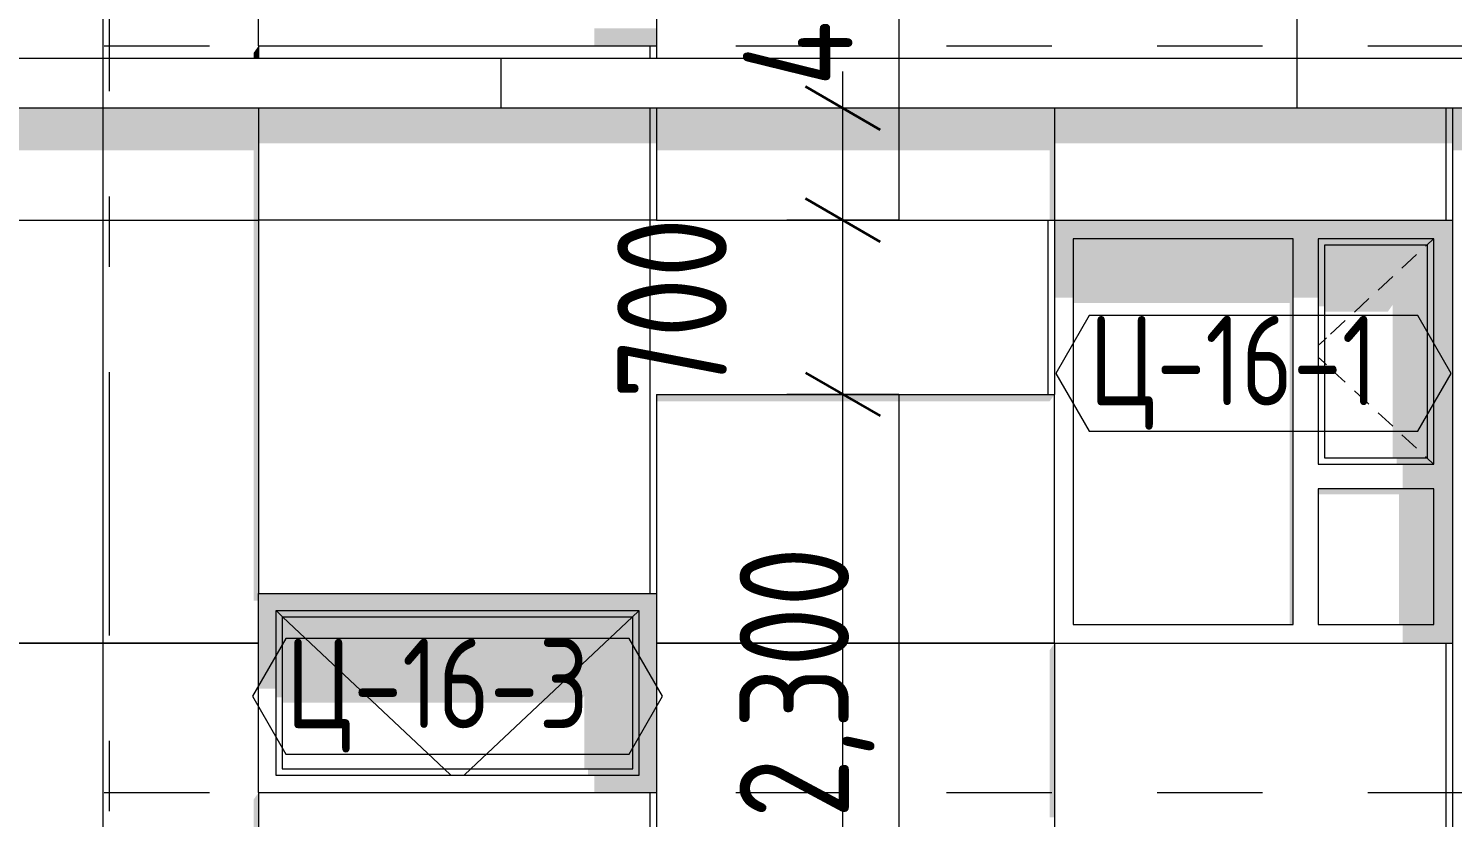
# Model space of a CAD drawing. Header units: millimetres. Extents: x 18162 to 7085488, y 72188 to 247925.
# Drawn here: x 4822615 to 4828340, y 124737 to 127907 of the extents above; entities that cross this region are included whole.
import ezdxf
from ezdxf.enums import TextEntityAlignment as Align

# ---------------------------------------------------------------- set-up
doc = ezdxf.new("R2010")
doc.units = ezdxf.units.MM
doc.header["$MEASUREMENT"] = 0
doc.linetypes.add('Dashed', pattern=[423.333333, 211.666667, -211.666667])
doc.linetypes.add('Double Dashed', pattern=[1093.611073, 529.166651, -211.666656, 141.111112, -211.666656])
for name, color, linetype in [('Archicad Windows', 7, 'Continuous'), ('Structural - Bearing', 7, 'Continuous'), ('Structural - Grid', 7, 'Continuous')]:
    doc.layers.add(name, color=color, linetype=linetype)
doc.styles.add('GENERATED_STYLE_3', font='', dxfattribs={"width": 0.8})
doc.styles.get('GENERATED_STYLE_3').set_extended_font_data('ISOCPEUR MON')
doc.dimstyles.new('GENERATED_STYLE__16', dxfattribs={"dimtxt": 440.00001, "dimasz": 228, "dimexe": 0.18, "dimexo": 0.0625, "dimgap": 0, "dimtad": 1, "dimdec": 0, "dimzin": 0, "dimdsep": 46, "dimtxsty": 'GENERATED_STYLE_3', "dimblk": 'ARROWHEAD_2', "dimblk1": 'ARROWHEAD_2', "dimblk2": 'ARROWHEAD_2', "dimcen": 0.09, "dimse1": 1, "dimse2": 1, "dimclrd": 13, "dimclre": 13, "dimclrt": 13, "dimadec": 0, "dimazin": 0, "dimtfac": 1, "dimtdec": 4, "dimtmove": 0, "dimatfit": 3, "dimfxl": 1, "dimtolj": 1, "dimtzin": 0, "dimarcsym": 0})

# ---------------------------------------------------------------- blocks, each defined once
blk = doc.blocks.new('*X1911', base_point=(4860813, 82836.7))
at = {"layer": 'Structural - Bearing', "color": 8, "linetype": 'Continuous', "lineweight": 13}
blk.add_line((4822913, 124736.7), (4822913, 122436.7), dxfattribs=at)
blk = doc.blocks.new('*X1912', base_point=(4860813, 82836.7))
at = {"layer": 'Structural - Bearing', "color": 8, "linetype": 'Continuous', "lineweight": 13}
blk.add_line((4826113, 124736.7), (4826113, 124136.7), dxfattribs=at)
blk = doc.blocks.new('*X1925', base_point=(4860813, 82836.7))
at = {"layer": 'Structural - Bearing', "color": 8, "linetype": 'Continuous', "lineweight": 13}
for p, q in [((4822913, 127586.7), (4822913, 125436.7)), ((4822501.9, 127136.7), (4822913, 127136.7)), ((4822913, 127136.7), (4823539.5, 127136.7)), ((4822913, 125436.7), (4822501.9, 125436.7)), ((4822501.9, 125436.7), (4822913, 125436.7)), ((4822913, 125436.7), (4823539.5, 125436.7)), ((4822913, 125436.7), (4822913, 124836.7)), ((4823539.5, 125436.7), (4822913, 125436.7)), ((4822913, 124836.7), (4822913, 124736.7))]:
    blk.add_line(p, q, dxfattribs=at)
blk = doc.blocks.new('*X1926', base_point=(4860813, 82836.7))
at = {"layer": 'Structural - Bearing', "color": 8, "linetype": 'Continuous', "lineweight": 13}
for p, q in [((4826113, 126436.7), (4826113, 125436.7)), ((4825139.5, 125436.7), (4825613, 125436.7)), ((4825613, 125436.7), (4825139.5, 125436.7)), ((4826113, 125436.7), (4825613, 125436.7)), ((4825613, 125436.7), (4826113, 125436.7)), ((4826113, 125436.7), (4826739.5, 125436.7)), ((4826113, 125436.7), (4826113, 124836.7)), ((4826739.5, 125436.7), (4826113, 125436.7)), ((4826113, 124836.7), (4826113, 124736.7))]:
    blk.add_line(p, q, dxfattribs=at)
blk = doc.blocks.new('*X1927', base_point=(4860813, 82836.7))
at = {"layer": 'Structural - Bearing', "color": 8, "linetype": 'Continuous', "lineweight": 13}
for p, q in [((4826113, 127586.7), (4826113, 127136.7)), ((4825139.5, 127136.7), (4825613, 127136.7)), ((4825613, 127136.7), (4826113, 127136.7)), ((4826113, 127136.7), (4826739.5, 127136.7))]:
    blk.add_line(p, q, dxfattribs=at)
blk = doc.blocks.new('*X1938', base_point=(4860813, 82836.7))
at = {"layer": 'Structural - Bearing', "color": 8, "linetype": 'Continuous', "lineweight": 13}
for p, q in [((4826113, 127786.7), (4826113, 127586.7)), ((4827713, 127786.7), (4827713, 127586.7)), ((4829313, 127786.7), (4829313, 127586.7))]:
    blk.add_line(p, q, dxfattribs=at)
blk = doc.blocks.new('*X1956', base_point=(4860813, 82836.7))
at = {"layer": 'Structural - Bearing', "color": 8, "linetype": 'Continuous', "lineweight": 13}
for p, q in [((4822913, 127786.7), (4822913, 127586.7)), ((4824513, 127786.7), (4824513, 127586.7))]:
    blk.add_line(p, q, dxfattribs=at)
blk = doc.blocks.new('*X1957', base_point=(4860813, 82836.7))
at = {"layer": 'Structural - Bearing', "color": 7, "linetype": 'Continuous', "lineweight": 9}
for p, q in [((4822913, 128436.7), (4822913, 127836.7)), ((4826113, 128436.7), (4826113, 127836.7)), ((4827713, 128436.7), (4827713, 127836.7)), ((4822913, 127836.7), (4822913, 127786.7)), ((4826113, 127836.7), (4826113, 127786.7)), ((4827713, 127836.7), (4827713, 127786.7))]:
    blk.add_line(p, q, dxfattribs=at)
blk = doc.blocks.new('*X2004', base_point=(4860813, 82836.7))
at = {"layer": 'Structural - Bearing', "color": 7, "linetype": 'Continuous', "lineweight": 9}
for p, q in [((4825113, 124836.7), (4825113, 122636.7)), ((4824013, 124136.7), (4823539.5, 124136.7)), ((4825113, 124136.7), (4824013, 124136.7)), ((4825139.5, 124136.7), (4825113, 124136.7))]:
    blk.add_line(p, q, dxfattribs=at)
blk = doc.blocks.new('*X2005', base_point=(4860813, 82836.7))
at = {"layer": 'Structural - Bearing', "color": 7, "linetype": 'Continuous', "lineweight": 9}
for p, q in [((4825113, 127586.7), (4825113, 125636.7)), ((4824013, 127136.7), (4823539.5, 127136.7)), ((4825113, 127136.7), (4824013, 127136.7)), ((4825139.5, 127136.7), (4825113, 127136.7))]:
    blk.add_line(p, q, dxfattribs=at)
blk = doc.blocks.new('*X2006', base_point=(4860813, 82836.7))
at = {"layer": 'Structural - Bearing', "color": 7, "linetype": 'Continuous', "lineweight": 9}
blk.add_line((4825113, 127836.7), (4825113, 127786.7), dxfattribs=at)
blk = doc.blocks.new('*X2019', base_point=(4860813, 82836.7))
at = {"layer": 'Structural - Bearing', "color": 7, "linetype": 'Continuous', "lineweight": 9}
blk.add_line((4826713, 127136.7), (4826713, 126436.7), dxfattribs=at)
blk = doc.blocks.new('*X2033', base_point=(4860813, 82836.7))
at = {"layer": 'Structural - Bearing', "color": 7, "linetype": 'Continuous', "lineweight": 9}
for p, q in [((4828313, 125436.7), (4828313, 124836.7)), ((4828313, 124836.7), (4828313, 124136.7))]:
    blk.add_line(p, q, dxfattribs=at)
blk = doc.blocks.new('*X2034', base_point=(4860813, 82836.7))
at = {"layer": 'Structural - Bearing', "color": 7, "linetype": 'Continuous', "lineweight": 9}
blk.add_line((4828313, 127586.7), (4828313, 127136.7), dxfattribs=at)
blk = doc.blocks.new('*D2149', base_point=(4860813, 82836.7))
at = {"color": 12, "linetype": 'Continuous', "lineweight": 35}
for p, q in [((4825738.1, 126523.3), (4826038.1, 126350.1)), ((4825738.1, 124223.3), (4826038.1, 124050.1))]:
    blk.add_line(p, q, dxfattribs=at)
at = {"color": 13, "linetype": 'Continuous', "lineweight": 13}
for p, q in [((4826113.1, 126436.7), (4825663.1, 126436.7)), ((4825888.1, 124136.7), (4825888.1, 126436.7)), ((4826113.1, 124136.7), (4825663.1, 124136.7))]:
    blk.add_line(p, q, dxfattribs=at)
at = {"color": 13, "lineweight": 13, "char_height": 440, "attachment_point": 7, "rotation": 90, "style": 'GENERATED_STYLE_3'}
for s, insert in [('\\A1;{\\pql;\\fISOCPEUR MON|b0|i0|c0|p0;\\W0.800000;700}', (4825421.8, 126417.8)), ('\\A1;{\\pql;\\fISOCPEUR MON|b0|i0|c0|p0;\\W0.800000;2,300}', (4826015.7, 124733.4))]:
    blk.add_mtext(s, dxfattribs=dict(at, insert=insert))
blk = doc.blocks.new('ARROWHEAD_2')
at = {"color": 0, "linetype": 'Continuous', "lineweight": 0}
for p, q in [((-0.378, -0.655), (0.378, 0.655)), ((0, 0), (-1, 0))]:
    blk.add_line(p, q, dxfattribs=at)
blk = doc.blocks.new('*D2150', base_point=(4860813, 82836.7))
at = {"color": 12, "linetype": 'Continuous', "lineweight": 35}
for p, q in [((4825738.1, 127223.3), (4826038.1, 127050.1)), ((4825738.1, 126523.3), (4826038.1, 126350.1))]:
    blk.add_line(p, q, dxfattribs=at)
at = {"color": 13, "linetype": 'Continuous', "lineweight": 13}
for p, q in [((4826113.1, 127136.7), (4825663.1, 127136.7)), ((4825888.1, 126436.7), (4825888.1, 127136.7)), ((4826113.1, 126436.7), (4825663.1, 126436.7))]:
    blk.add_line(p, q, dxfattribs=at)
blk = doc.blocks.new('*D2151', base_point=(4860813, 82836.7))
at = {"color": 13, "linetype": 'Continuous', "lineweight": 13}
for p, q in [((4825888.1, 127586.7), (4825888.1, 127733.4)), ((4826113.1, 127586.7), (4825663.1, 127586.7)), ((4825888.1, 127136.7), (4825888.1, 127586.7)), ((4826113.1, 127136.7), (4825663.1, 127136.7))]:
    blk.add_line(p, q, dxfattribs=at)
at = {"color": 12, "linetype": 'Continuous', "lineweight": 35}
for p, q in [((4826038.1, 127500.1), (4825738.1, 127673.3)), ((4825738.1, 127223.3), (4826038.1, 127050.1))]:
    blk.add_line(p, q, dxfattribs=at)
at = {"color": 13, "lineweight": 13, "insert": (4825927.8, 127673.4), "char_height": 440, "attachment_point": 7, "rotation": 90, "style": 'GENERATED_STYLE_3'}
blk.add_mtext('\\A1;{\\pql;\\fISOCPEUR MON|b0|i0|c0|p0;\\W0.800000;450}', dxfattribs=at)
blk = doc.blocks.new('Label_63_3', base_point=(4827539.5, 126286.7))
at = {"color": 13, "linetype": 'Continuous', "lineweight": 13, "flags": 128}
blk.add_lwpolyline([(4826744.4, 126520.9), (4826878.5, 126288.7), (4828200.6, 126288.7), (4828334.7, 126520.9), (4828200.6, 126753.2), (4826878.5, 126753.2)], close=True, dxfattribs=at)
at = {"color": 13, "lineweight": 13, "insert": (4826878.5, 126752.5), "char_height": 360, "attachment_point": 1, "style": 'GENERATED_STYLE_3'}
blk.add_mtext('\\A1;{\\pql;\\pt0,253000;\\fISOCPEUR MON|b0|i0|c0|p0;\\W0.800000;Ц-16-1\\fISOCPEUR MON|b0|i0|c0|p0;\\W0.800000;\\A1{\\H.66x;\\S^  ;}\\fISOCPEUR MON|b0|i0|c0|p0;\\W0.800000;\\fISOCPEUR MON|b0|i0|c0|p0;\\W0.800000;\\A1{\\H.66x;\\S^  ;}\\fISOCPEUR MON|b0|i0|c0|p0;\\W0.800000; \\fISOCPEUR MON|b0|i0|c0|p0;\\W0.800000;\\fISOCPEUR MON|b0|i0|c0|p0;\\W0.800000;\\fISOCPEUR MON|b0|i0|c0|p0;\\W0.800000;\\fISOCPEUR MON|b0|i0|c0|p0;\\W0.800000;\\fISOCPEUR MON|b0|i0|c0|p0;\\W0.800000;\\fISOCPEUR MON|b0|i0|c0|p0;\\W0.800000;\\fISOCPEUR MON|b0|i0|c0|p0;\\W0.800000;\\fISOCPEUR MON|b0|i0|c0|p0;\\W0.800000;\\fISOCPEUR MON|b0|i0|c0|p0;\\W0.800000;\\fISOCPEUR MON|b0|i0|c0|p0;\\W0.800000;\\fISOCPEUR MON|b0|i0|c0|p0;\\W0.800000;\\fISOCPEUR MON|b0|i0|c0|p0;\\W0.800000;\\fISOCPEUR MON|b0|i0|c0|p0;\\W0.800000;\\fISOCPEUR MON|b0|i0|c0|p0;\\W0.800000;\\fISOCPEUR MON|b0|i0|c0|p0;\\W0.800000;\\fISOCPEUR MON|b0|i0|c0|p0;\\W0.800000;\\fISOCPEUR MON|b0|i0|c0|p0;\\W0.800000;\\fISOCPEUR MON|b0|i0|c0|p0;\\W0.800000;\\fISOCPEUR MON|b0|i0|c0|p0;\\W0.800000;\\fISOCPEUR MON|b0|i0|c0|p0;\\W0.800000;\\fISOCPEUR MON|b0|i0|c0|p0;\\W0.800000;\\fISOCPEUR MON|b0|i0|c0|p0;\\W0.800000;\\fISOCPEUR MON|b0|i0|c0|p0;\\W0.800000;\\fISOCPEUR MON|b0|i0|c0|p0;\\W0.800000;\\fISOCPEUR MON|b0|i0|c0|p0;\\W0.800000;\\fISOCPEUR MON|b0|i0|c0|p0;\\W0.800000;\\fISOCPEUR MON|b0|i0|c0|p0;\\W0.800000;\\fISOCPEUR MON|b0|i0|c0|p0;\\W0.800000;\\fISOCPEUR MON|b0|i0|c0|p0;\\W0.800000;\\fISOCPEUR MON|b0|i0|c0|p0;\\W0.800000;\\fISOCPEUR MON|b0|i0|c0|p0;\\W0.800000;\\fISOCPEUR MON|b0|i0|c0|p0;\\W0.800000;\\fISOCPEUR MON|b0|i0|c0|p0;\\W0.800000;\\fISOCPEUR MON|b0|i0|c0|p0;\\W0.800000;\\fISOCPEUR MON|b0|i0|c0|p0;\\W0.800000;\\fISOCPEUR MON|b0|i0|c0|p0;\\W0.800000;\\fISOCPEUR MON|b0|i0|c0|p0;\\W0.800000;\\fISOCPEUR MON|b0|i0|c0|p0;\\W0.800000;\\fISOCPEUR MON|b0|i0|c0|p0;\\W0.800000;\\fISOCPEUR MON|b0|i0|c0|p0;\\W0.800000;\\fISOCPEUR MON|b0|i0|c0|p0;\\W0.800000;\\fISOCPEUR MON|b0|i0|c0|p0;\\W0.800000;\\fISOCPEUR MON|b0|i0|c0|p0;\\W0.800000;}', dxfattribs=at)
blk = doc.blocks.new('Label_65_3', base_point=(4824339.5, 124989.7))
at = {"color": 13, "linetype": 'Continuous', "lineweight": 13, "flags": 128}
blk.add_lwpolyline([(4823515.6, 125224), (4823649.7, 124991.7), (4825029.3, 124991.7), (4825163.4, 125224), (4825029.3, 125456.2), (4823649.7, 125456.2)], close=True, dxfattribs=at)
at = {"color": 13, "lineweight": 13, "insert": (4823649.7, 125455.5), "char_height": 360, "attachment_point": 1, "style": 'GENERATED_STYLE_3'}
blk.add_mtext('\\A1;{\\pql;\\pt0,253000;\\fISOCPEUR MON|b0|i0|c0|p0;\\W0.800000;Ц-16-3\\fISOCPEUR MON|b0|i0|c0|p0;\\W0.800000;\\A1{\\H.66x;\\S^  ;}\\fISOCPEUR MON|b0|i0|c0|p0;\\W0.800000;\\fISOCPEUR MON|b0|i0|c0|p0;\\W0.800000;\\A1{\\H.66x;\\S^  ;}\\fISOCPEUR MON|b0|i0|c0|p0;\\W0.800000; \\fISOCPEUR MON|b0|i0|c0|p0;\\W0.800000;\\fISOCPEUR MON|b0|i0|c0|p0;\\W0.800000;\\fISOCPEUR MON|b0|i0|c0|p0;\\W0.800000;\\fISOCPEUR MON|b0|i0|c0|p0;\\W0.800000;\\fISOCPEUR MON|b0|i0|c0|p0;\\W0.800000;\\fISOCPEUR MON|b0|i0|c0|p0;\\W0.800000;\\fISOCPEUR MON|b0|i0|c0|p0;\\W0.800000;\\fISOCPEUR MON|b0|i0|c0|p0;\\W0.800000;\\fISOCPEUR MON|b0|i0|c0|p0;\\W0.800000;\\fISOCPEUR MON|b0|i0|c0|p0;\\W0.800000;\\fISOCPEUR MON|b0|i0|c0|p0;\\W0.800000;\\fISOCPEUR MON|b0|i0|c0|p0;\\W0.800000;\\fISOCPEUR MON|b0|i0|c0|p0;\\W0.800000;\\fISOCPEUR MON|b0|i0|c0|p0;\\W0.800000;\\fISOCPEUR MON|b0|i0|c0|p0;\\W0.800000;\\fISOCPEUR MON|b0|i0|c0|p0;\\W0.800000;\\fISOCPEUR MON|b0|i0|c0|p0;\\W0.800000;\\fISOCPEUR MON|b0|i0|c0|p0;\\W0.800000;\\fISOCPEUR MON|b0|i0|c0|p0;\\W0.800000;\\fISOCPEUR MON|b0|i0|c0|p0;\\W0.800000;\\fISOCPEUR MON|b0|i0|c0|p0;\\W0.800000;\\fISOCPEUR MON|b0|i0|c0|p0;\\W0.800000;\\fISOCPEUR MON|b0|i0|c0|p0;\\W0.800000;\\fISOCPEUR MON|b0|i0|c0|p0;\\W0.800000;\\fISOCPEUR MON|b0|i0|c0|p0;\\W0.800000;\\fISOCPEUR MON|b0|i0|c0|p0;\\W0.800000;\\fISOCPEUR MON|b0|i0|c0|p0;\\W0.800000;\\fISOCPEUR MON|b0|i0|c0|p0;\\W0.800000;\\fISOCPEUR MON|b0|i0|c0|p0;\\W0.800000;\\fISOCPEUR MON|b0|i0|c0|p0;\\W0.800000;\\fISOCPEUR MON|b0|i0|c0|p0;\\W0.800000;\\fISOCPEUR MON|b0|i0|c0|p0;\\W0.800000;\\fISOCPEUR MON|b0|i0|c0|p0;\\W0.800000;\\fISOCPEUR MON|b0|i0|c0|p0;\\W0.800000;\\fISOCPEUR MON|b0|i0|c0|p0;\\W0.800000;\\fISOCPEUR MON|b0|i0|c0|p0;\\W0.800000;\\fISOCPEUR MON|b0|i0|c0|p0;\\W0.800000;\\fISOCPEUR MON|b0|i0|c0|p0;\\W0.800000;\\fISOCPEUR MON|b0|i0|c0|p0;\\W0.800000;\\fISOCPEUR MON|b0|i0|c0|p0;\\W0.800000;\\fISOCPEUR MON|b0|i0|c0|p0;\\W0.800000;\\fISOCPEUR MON|b0|i0|c0|p0;\\W0.800000;\\fISOCPEUR MON|b0|i0|c0|p0;\\W0.800000;}', dxfattribs=at)
blk = doc.blocks.new('Standard grid marker[370]_3', base_point=(4822939.5, 142836.7))
at = {"layer": 'Structural - Grid', "color": 13, "linetype": 'Double Dashed', "lineweight": 13, "ltscale": 2}
blk.add_line((4822939.5, 141836.7), (4822939.5, 80336.7), dxfattribs=at)
at = {"layer": 'Structural - Grid', "color": 13, "lineweight": 13, "style": 'GENERATED_STYLE_3'}
blk.add_attdef('AC_MarkerText_1', text='', height=500, rotation=360, dxfattribs=at).set_placement((4822939.5, 78986.7), align=Align.TOP_CENTER)

msp = doc.modelspace()

# ---------------------------------------------------------------- hatches: boundary and pattern name
at = {"layer": 'Archicad Windows', "linetype": 'Continuous', "lineweight": 0}
for points in [[(4825139.5, 127906.7), (4824889.5, 127906.7), (4824889.5, 127836.7), (4825139.5, 127836.7)], [(4827699.5, 127061.7), (4827799.5, 127061.7), (4828264.5, 127061.7), (4828339.5, 127061.7), (4828339.5, 127136.7), (4826739.5, 127136.7), (4826739.5, 127061.7), (4826814.5, 127061.7)], [(4826814.5, 127061.7), (4826739.5, 127061.7), (4826739.5, 126825.6), (4826814.5, 126825.6)], [(4827699.5, 127061.7), (4826814.5, 127061.7), (4826814.5, 126804.3), (4827684.5, 126804.3), (4827684.5, 125511.7), (4827699.5, 125511.7)], [(4827799.5, 127061.7), (4827699.5, 127061.7), (4827699.5, 126825.6), (4827799.5, 126825.6)], [(4828264.5, 127061.7), (4827799.5, 127061.7), (4827799.5, 127036.7), (4827824.5, 127036.7), (4828239.5, 127036.7), (4828264.5, 127036.7)], [(4828264.5, 126156.7), (4828264.5, 126056.7), (4828264.5, 125511.7), (4828339.5, 125511.7), (4828339.5, 127061.7), (4828264.5, 127061.7)], [(4827799.5, 127036.7), (4827799.5, 126790.2), (4827824.5, 126790.2), (4827824.5, 127036.7)], [(4828239.5, 127036.7), (4827824.5, 127036.7), (4827824.5, 126769), (4828079.5, 126769), (4828099.5, 126797.3), (4828099.5, 126181.7), (4828239.5, 126181.7)], [(4828239.5, 126181.7), (4828264.5, 126181.7), (4828264.5, 127036.7), (4828239.5, 127036.7)], [(4828264.5, 126181.7), (4828114.5, 126181.7), (4828114.5, 126156.7), (4828264.5, 126156.7)], [(4828264.5, 126156.7), (4828139.5, 126156.7), (4828139.5, 126056.7), (4828264.5, 126056.7)], [(4828264.5, 126056.7), (4827799.5, 126056.7), (4827799.5, 126035.5), (4828124.5, 126035.5), (4828124.5, 125511.7), (4828264.5, 125511.7)], [(4823539.5, 125636.7), (4823539.5, 125566.7), (4823609.5, 125566.7), (4825069.5, 125566.7), (4825139.5, 125566.7), (4825139.5, 125636.7)], [(4823539.5, 125254.8), (4823609.5, 125254.8), (4823609.5, 125566.7), (4823539.5, 125566.7)], [(4823609.5, 125566.7), (4823609.5, 125541.7), (4823634.5, 125541.7), (4825044.5, 125541.7), (4825069.5, 125541.7), (4825069.5, 125566.7)], [(4825139.5, 125566.7), (4825069.5, 125566.7), (4825069.5, 124906.7), (4825139.5, 124906.7)], [(4823609.5, 125541.7), (4823609.5, 125219.5), (4823634.5, 125219.5), (4823634.5, 125541.7)], [(4823634.5, 125541.7), (4823634.5, 125198.3), (4824829.5, 125198.3), (4824849.5, 125226.6), (4824849.5, 124931.7), (4825044.5, 124931.7), (4825044.5, 125541.7)], [(4825044.5, 125541.7), (4825044.5, 124931.7), (4825069.5, 124931.7), (4825069.5, 125541.7)], [(4828139.5, 125436.7), (4828339.5, 125436.7), (4828339.5, 125511.7), (4828139.5, 125511.7)], [(4825069.5, 124931.7), (4824864.5, 124931.7), (4824864.5, 124906.7), (4825069.5, 124906.7)], [(4825139.5, 124906.7), (4824889.5, 124906.7), (4824889.5, 124836.7), (4825139.5, 124836.7)]]:
    msp.add_hatch(color=49, dxfattribs=at).paths.add_polyline_path(points)
at = {"layer": 'Structural - Bearing', "linetype": 'Continuous', "lineweight": 0}
for points in [[(4823539.5, 127836.7), (4823519.5, 127808.4), (4823519.5, 127786.7), (4823539.5, 127786.7)], [(4812444.5, 127586.7), (4809589.5, 127586.7), (4809589.5, 124736.7), (4809839.5, 124736.7), (4809839.5, 124786.7), (4813075.4, 124786.7), (4813089.5, 124806.7), (4809889.5, 124806.7), (4809889.5, 124866.7), (4809877.1, 124866.7), (4809877.1, 127496.7), (4809889.5, 127496.7), (4809889.5, 127556.7), (4813089.5, 127556.7), (4813089.5, 127496.7), (4813101.9, 127496.7), (4813101.9, 127417.4), (4818978.4, 127417.4), (4818779.9, 127136.7), (4818839.5, 127136.7), (4818839.5, 125436.7), (4817994.5, 125436.7), (4817994.5, 125298.2), (4818007.1, 125285.6), (4818007.1, 125256), (4817994.5, 125238.2), (4817994.5, 124736.7), (4819239.5, 124736.7), (4819239.5, 124786.7), (4822475.4, 124786.7), (4822489.5, 124806.7), (4819289.5, 124806.7), (4819289.5, 124866.7), (4819277.1, 124866.7), (4819277.1, 127496.7), (4819289.5, 127496.7), (4819289.5, 127556.7), (4822489.5, 127556.7), (4822489.5, 127496.7), (4822501.9, 127496.7), (4822501.9, 127417.4), (4823519.5, 127417.4), (4823519.5, 125608.4), (4823539.5, 125608.4), (4823539.5, 127586.7), (4822342.7, 127586.7), (4815714.5, 127586.7)], [(4825139.5, 127586.7), (4823539.5, 127586.7), (4823539.5, 127445.6), (4825139.5, 127445.6)], [(4825139.9, 127586.7), (4825139.5, 127586.7), (4825139.5, 127417.4), (4826719.5, 127417.4), (4826719.5, 127136.7), (4826739.5, 127136.7), (4826739.5, 127586.7)], [(4828339.5, 127586.7), (4826739.5, 127586.7), (4826739.5, 127445.6), (4828339.5, 127445.6)], [(4828339.5, 127417.4), (4829503.4, 127417.4), (4828414.5, 125877.5), (4828414.5, 125677.5), (4828589.5, 125677.5), (4828589.5, 125658.2), (4828599.5, 125658.2), (4828599.5, 124736.7), (4829839.5, 124736.7), (4829839.5, 124786.7), (4833389.5, 124786.7), (4833389.5, 124806.7), (4829889.5, 124806.7), (4829889.5, 124866.7), (4829870, 124866.7), (4829870, 127496.7), (4829889.5, 127496.7), (4829889.5, 127556.7), (4833389.5, 127556.7), (4833389.5, 127586.7), (4828339.5, 127586.7)], [(4825139.5, 126436.7), (4825139.5, 126408.4), (4826719.5, 126408.4), (4826739.5, 126436.7)], [(4826739.5, 125436.7), (4826719.5, 125408.4), (4826719.5, 124736.7), (4826739.5, 124736.7)], [(4823519.5, 124736.7), (4823539.5, 124736.7), (4823539.5, 124836.7), (4823519.5, 124808.4)], [(4823539.5, 124736.7), (4823519.5, 124736.7), (4823519.5, 122608.4), (4823539.5, 122608.4)]]:
    msp.add_hatch(color=49, dxfattribs=at).paths.add_polyline_path(points)

# ---------------------------------------------------------------- linework, layer by layer
at = {"color": 8, "linetype": 'Dashed', "lineweight": 13, "ltscale": 2}
for p, q in [((4805138.5, 127836.7), (4846132, 127836.7)), ((4805138.5, 124836.7), (4846132, 124836.7))]:
    msp.add_line(p, q, dxfattribs=at)
at = {"layer": 'Archicad Windows', "color": 7, "linetype": 'Continuous', "lineweight": 13}
for p, q in [((4823539.5, 127836.7), (4823539.5, 128636.7)), ((4825139.5, 128636.7), (4825139.5, 127836.7)), ((4828339.5, 127136.7), (4828339.5, 125436.7)), ((4826739.5, 125436.7), (4826739.5, 126436.7)), ((4823539.5, 124836.7), (4823539.5, 125636.7)), ((4825139.5, 125636.7), (4825139.5, 124836.7))]:
    msp.add_line(p, q, dxfattribs=at)
at = {"layer": 'Archicad Windows', "color": 7, "linetype": 'Continuous', "lineweight": 9}
for p, q in [((4826814.5, 127061.7), (4826814.5, 125511.7)), ((4827699.5, 127061.7), (4826814.5, 127061.7)), ((4827699.5, 125511.7), (4827699.5, 127061.7)), ((4827799.5, 127061.7), (4827799.5, 126156.7)), ((4828264.5, 127061.7), (4827799.5, 127061.7)), ((4828262.6, 127061.7), (4828235.6, 127036.7)), ((4828264.5, 126156.7), (4828264.5, 127061.7)), ((4827824.5, 127036.7), (4827824.5, 126181.7)), ((4828239.5, 127036.7), (4827824.5, 127036.7)), ((4828194.2, 126998.3), (4828135.5, 126943.9)), ((4828235.6, 127036.7), (4828230.9, 127032.3)), ((4828239.5, 126181.7), (4828239.5, 127036.7)), ((4828098.9, 126909.9), (4828040.2, 126855.5)), ((4828003.5, 126821.5), (4827944.9, 126767.1)), ((4827908.2, 126733.1), (4827849.5, 126678.7)), ((4827824.5, 126655.5), (4827799.5, 126632.4)), ((4827833.2, 126663.6), (4827824.5, 126655.5)), ((4827824.5, 126562.8), (4827799.5, 126586)), ((4827833.2, 126554.8), (4827824.5, 126562.8)), ((4827908.2, 126485.2), (4827849.5, 126539.6)), ((4828003.5, 126396.8), (4827944.9, 126451.2)), ((4828098.9, 126308.5), (4828040.2, 126362.9)), ((4828194.2, 126220.1), (4828135.5, 126274.5)), ((4827824.5, 126181.7), (4828239.5, 126181.7)), ((4828235.6, 126181.7), (4828230.9, 126186.1)), ((4828262.6, 126156.7), (4828235.6, 126181.7)), ((4827799.5, 126156.7), (4828264.5, 126156.7)), ((4827799.5, 126056.7), (4827799.5, 125511.7)), ((4828264.5, 126056.7), (4827799.5, 126056.7)), ((4828264.5, 125511.7), (4828264.5, 126056.7)), ((4823609.5, 125566.7), (4823609.5, 124906.7)), ((4825069.5, 125566.7), (4823609.5, 125566.7)), ((4823611.1, 125566.7), (4823637.7, 125541.7)), ((4825067.9, 125566.7), (4825041.3, 125541.7)), ((4825069.5, 124906.7), (4825069.5, 125566.7)), ((4823634.5, 125541.7), (4823634.5, 124931.7)), ((4825044.5, 125541.7), (4823634.5, 125541.7)), ((4823637.7, 125541.7), (4824286.3, 124931.7)), ((4825041.3, 125541.7), (4824392.7, 124931.7)), ((4825044.5, 124931.7), (4825044.5, 125541.7)), ((4826814.5, 125511.7), (4827699.5, 125511.7)), ((4827799.5, 125511.7), (4828264.5, 125511.7)), ((4823634.5, 124931.7), (4825044.5, 124931.7)), ((4824286.3, 124931.7), (4824312.9, 124906.7)), ((4824392.7, 124931.7), (4824366.1, 124906.7)), ((4823609.5, 124906.7), (4825069.5, 124906.7))]:
    msp.add_line(p, q, dxfattribs=at)
at = {"layer": 'Structural - Bearing', "color": 7, "linetype": 'Continuous', "lineweight": 13}
for p, q in [((4825139.9, 127786.7), (4822539.5, 127786.7)), ((4823539.5, 127836.7), (4825139.5, 127836.7)), ((4823539.5, 127836.7), (4823539.5, 127786.7)), ((4825139.5, 127836.7), (4825139.5, 127786.7)), ((4829764.5, 127786.7), (4825139.9, 127786.7)), ((4825139.9, 127586.7), (4822539.5, 127586.7)), ((4823539.5, 127586.7), (4823539.5, 125636.7)), ((4825139.5, 127586.7), (4825139.5, 127136.7)), ((4829764.5, 127586.7), (4825139.9, 127586.7)), ((4826739.5, 127586.7), (4826739.5, 127136.7)), ((4828339.5, 127586.7), (4828339.5, 127136.7)), ((4825139.5, 127136.7), (4826739.5, 127136.7)), ((4826739.5, 127136.7), (4826739.5, 126436.7)), ((4826739.5, 127136.7), (4828339.5, 127136.7)), ((4825139.5, 126436.7), (4825139.5, 125636.7)), ((4825139.5, 126436.7), (4826739.5, 126436.7)), ((4823539.5, 125636.7), (4825139.5, 125636.7)), ((4826739.5, 125436.7), (4828339.5, 125436.7)), ((4826739.5, 125436.7), (4826739.5, 124136.7)), ((4828339.5, 125436.7), (4828339.5, 124136.7)), ((4823539.5, 124836.7), (4825139.5, 124836.7)), ((4823539.5, 124836.7), (4823539.5, 122636.7)), ((4825139.5, 124836.7), (4825139.5, 124136.7))]:
    msp.add_line(p, q, dxfattribs=at)

# ---------------------------------------------------------------- block references
at = {"color": 12, "linetype": 'Continuous', "lineweight": 13}
for name, p in [('Label_63_3', (4827539.5, 126286.7)), ('Label_65_3', (4824339.5, 124989.7))]:
    msp.add_blockref(name, p, dxfattribs=at)
at = {"layer": 'Structural - Bearing', "lineweight": 0}
for name in ['*X1957', '*X1956', '*X2006', '*X1938', '*X1925', '*X2005', '*X1927', '*X2034', '*X2019', '*X1926', '*X2033', '*X2004', '*X1911', '*X1912']:
    msp.add_blockref(name, (4860813, 82836.7), dxfattribs=at)
at = {"layer": 'Structural - Grid', "color": 13, "linetype": 'Continuous', "lineweight": 13}
msp.add_blockref('Standard grid marker[370]_3', (4822939.5, 142836.7), dxfattribs=at)

# ---------------------------------------------------------------- dimensions: what is measured, and where the dimension line sits
at = {"color": 13, "linetype": 'Continuous', "lineweight": 13}
for base, p1, p2, picture, middle in [((4825888.1, 127586.7), (4825139.5, 127136.7), (4825520.6, 127586.7), '*D2151', (4825580.1, 128175.7)), ((4825888.1, 126436.7), (4825139.5, 124136.7), (4825139.5, 126436.7), '*D2149', (4825580.1, 125470.4)), ((4825888.1, 127136.7), (4825139.5, 126436.7), (4825139.5, 127136.7), '*D2150', (4825074.1, 126920.1))]:
    dim = msp.add_linear_dim(base=base, p1=p1, p2=p2, angle=90, dimstyle='GENERATED_STYLE__16', dxfattribs=at)
    dim.commit()
    dim.dimension.update_dxf_attribs({"geometry": picture, "text_midpoint": middle, "dimtype": 160, "text_rotation": 90})

doc.saveas('drawing.dxf')
